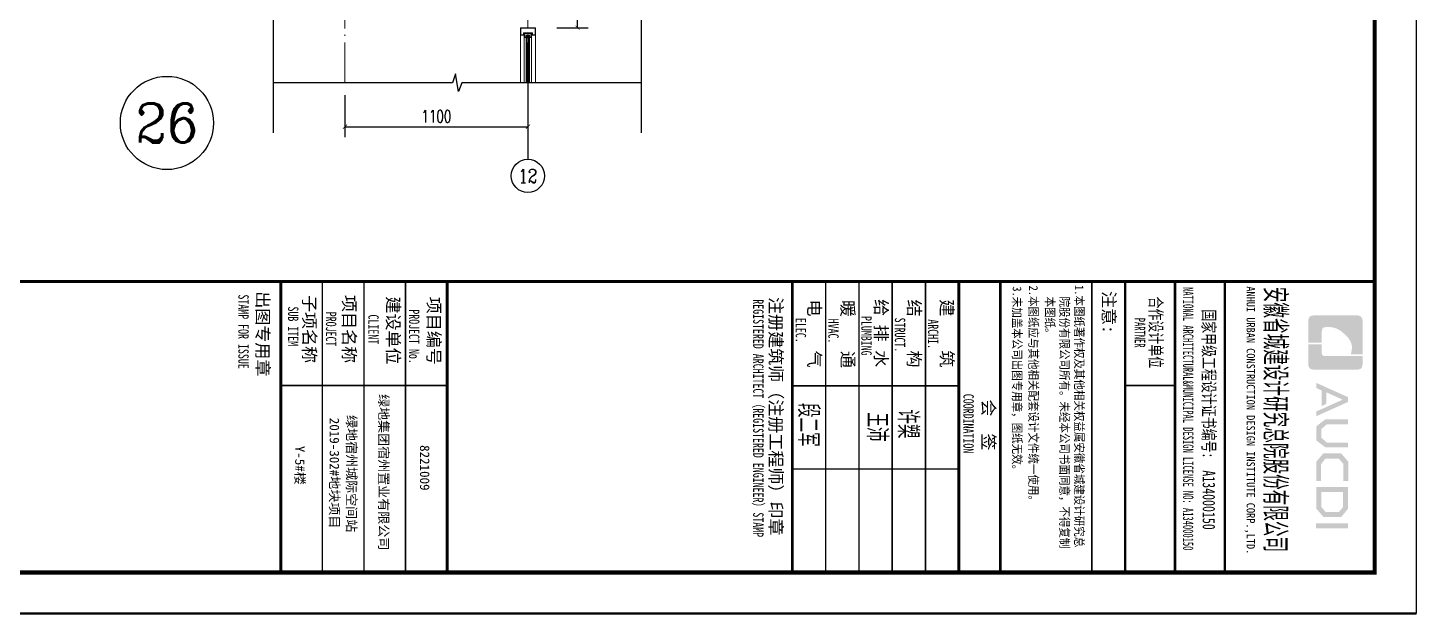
# Model space of a CAD drawing. Extents: x -668857 to 185752, y -270966 to 286822.
# Drawn here: x 156356 to 164701, y 118011 to 121534 of the extents above; entities that cross this region are included whole.
import ezdxf
from ezdxf.enums import TextEntityAlignment as Align

# ---------------------------------------------------------------- set-up
doc = ezdxf.new("R2010")
doc.units = 0
doc.header["$LTSCALE"] = 1000
doc.linetypes.add('DOTE', pattern=[2.42, 2, -0.2, 0.02, -0.2])
doc.layers.get('0').update_dxf_attribs({"linetype": 'CONTINUOUS'})
doc.layers.get('DEFPOINTS').update_dxf_attribs({"linetype": 'CONTINUOUS'})
for name, color, linetype in [('A-AXIS_TEXT', 7, 'CONTINUOUS'), ('AXIS', 3, 'CONTINUOUS'), ('DIM_SYMB', 3, 'CONTINUOUS'), ('图签文字', 4, 'CONTINUOUS'), ('尺寸标注', 86, 'CONTINUOUS')]:
    doc.layers.add(name, color=color, linetype=linetype)
for name, color, linetype, lineweight in [('AXIS_TEXT', 7, 'CONTINUOUS', 20), ('DOTE', 19, 'DOTE', 9), ('S_WINDOW', 144, 'CONTINUOUS', 15), ('图框', 9, 'CONTINUOUS', 18), ('图签', 147, 'CONTINUOUS', 18), ('细细', 250, 'CONTINUOUS', 0)]:
    doc.layers.add(name, color=color, linetype=linetype, lineweight=lineweight)
doc.layers.add('yichutu', color=7, linetype='CONTINUOUS', true_color=0xffffff)
doc.styles.add('_TCH_AXIS', font='COMPLEX', dxfattribs={"bigfont": 'GBCBIG'})
doc.styles.add('_TCH_DIM_T3', font='SIMPLEX', dxfattribs={"width": 0.705882, "bigfont": 'GBCBIG'})
doc.styles.add('COMPLEX', font='COMPLEX')
doc.styles.add('HT', font='simhei.ttf')
doc.styles.add('宋体', font='', dxfattribs={"height": 50})
doc.styles.add('建筑图签-1', font='simhei.ttf', dxfattribs={"width": 0.7})
doc.styles.add('建筑图签-2', font='TXT.shx', dxfattribs={"width": 0.5, "bigfont": 'HZTXT.shx'})
doc.styles.get('宋体').set_extended_font_data('SimSun')
doc.dimstyles.new('_TCH_ARCH&&25', dxfattribs={"dimtxt": 74.375, "dimasz": 25, "dimexe": 62.5, "dimexo": 75, "dimgap": 25, "dimtad": 1, "dimdec": 0, "dimzin": 0, "dimdsep": 46, "dimtxsty": '_TCH_DIM_T3', "dimblk": 'ARCHTICK', "dimcen": 0.09, "dimclrt": 7, "dimazin": 0, "dimtfac": 1, "dimtdec": 0, "dimtix": 1, "dimtmove": 2, "dimatfit": 3, "dimldrblk": 'ARCHTICK', "dimfxl": 1, "dimtolj": 1, "dimtzin": 0, "dimarcsym": 0})
pattern_1 = [(315, (-846284.1623, -407980.1808), (-1.767766953, -1.767766953), []), (315, (-846282.9837, -407980.1808), (-1.767766953, -1.767766953), [])]

# ---------------------------------------------------------------- blocks, each defined once
blk = doc.blocks.new('院标1')
h = blk.add_hatch(color=150)
h.dxf.hatch_style = 1
h.set_gradient(color1=(33, 113, 253), color2=(33, 113, 253), tint=1, name='INVCURVED')
edge = h.paths.add_edge_path()
edge.add_spline(control_points=[(116373, 648379), (116379, 648379), (116382, 648379), (116391, 648379), (116391, 648379), (116391, 648379), (116616, 648379), (116616, 648379), (116616, 648379), (116616, 648379), (116616, 648054), (116616, 648054), (116616, 648054), (116616, 648054), (116108, 648054), (116108, 648054), (116108, 648054), (116028, 648054), (115963, 648111), (115963, 648199), (115963, 648199), (115963, 648199), (115963, 649215), (115963, 649215), (115963, 649215), (115963, 649295), (116018, 649360), (116108, 649360), (116108, 649360), (116108, 649360), (116897, 649360), (116897, 649360), (116897, 649360), (116897, 649360), (116897, 649080), (116897, 649080), (116897, 649080), (116897, 649080), (116566, 649140), (116356, 648859), (116356, 648859), (116245, 648719), (116240, 648545), (116247, 648466), (116247, 648466), (116254, 648386), (116247, 648466), (116247, 648466), (116247, 648466), (116247, 648466), (116258, 648374), (116373, 648379)], knot_values=[0, 0, 0, 0, 0.071429, 0.071429, 0.071429, 0.107143, 0.142857, 0.142857, 0.142857, 0.178571, 0.214286, 0.214286, 0.214286, 0.25, 0.285714, 0.285714, 0.285714, 0.321429, 0.357143, 0.357143, 0.357143, 0.392857, 0.428571, 0.428571, 0.428571, 0.464286, 0.5, 0.5, 0.5, 0.535714, 0.571429, 0.571429, 0.571429, 0.607143, 0.642857, 0.642857, 0.642857, 0.678571, 0.714286, 0.714286, 0.714286, 0.75, 0.785714, 0.785714, 0.785714, 0.821429, 0.857143, 0.857143, 0.857143, 0.928571, 1, 1, 1, 1], degree=3, periodic=0)
h = blk.add_hatch(color=150)
h.dxf.hatch_style = 1
h.set_gradient(color1=(33, 113, 253), color2=(33, 113, 253), tint=1, name='INVCURVED')
edge = h.paths.add_edge_path()
edge.add_spline(control_points=[(117268, 649215), (117268, 649215), (117268, 648199), (117268, 648199), (117268, 648199), (117268, 648114), (117212, 648054), (117123, 648054), (117123, 648054), (117123, 648054), (116663, 648054), (116663, 648054), (116663, 648054), (116663, 648054), (116663, 648379), (116663, 648379), (116663, 648379), (116663, 648379), (116865, 648379), (116865, 648379), (116865, 648379), (116907, 648379), (116941, 648413), (116941, 648455), (116941, 648455), (116941, 648455), (116941, 649360), (116941, 649360), (116941, 649360), (116941, 649360), (117123, 649360), (117123, 649360), (117123, 649360), (117204, 649360), (117268, 649306), (117268, 649215)], knot_values=[0, 0, 0, 0, 0.1, 0.1, 0.1, 0.15, 0.2, 0.2, 0.2, 0.25, 0.3, 0.3, 0.3, 0.35, 0.4, 0.4, 0.4, 0.45, 0.5, 0.5, 0.5, 0.55, 0.6, 0.6, 0.6, 0.65, 0.7, 0.7, 0.7, 0.75, 0.8, 0.8, 0.8, 0.9, 1, 1, 1, 1], degree=3, periodic=0)
blk = doc.blocks.new('GFDDDDRG')
at = {"layer": '图框'}
h = blk.add_hatch(color=256, dxfattribs=at)
h.paths.add_polyline_path([(922489, -158906), (922489, -158969), (922104, -158969), (922104, -158906)])
h.paths.add_polyline_path([(922431, -158530), (922168, -158530), (922168, -158710), (922221, -158772), (922380, -158772), (922431, -158712)], flags=16)
h.paths.add_polyline_path([(922490, -158471), (922109, -158471), (922109, -158732), (922194, -158831), (922408, -158831), (922490, -158733)])
h.paths.add_polyline_path([(922492, -158399), (922434, -158399), (922434, -158196), (922378, -158129), (922219, -158129), (922167, -158196), (922167, -158400), (922107, -158400), (922107, -158169), (922194, -158067), (922408, -158067), (922492, -158166)])
h.paths.add_polyline_path([(922491, -157658), (922491, -157718), (922235, -157718), (922170, -157775), (922170, -157880), (922235, -157937), (922491, -157937), (922491, -157994), (922217, -157994), (922108, -157912), (922108, -157743), (922218, -157658)])
h.paths.add_polyline_path([(922490, -157392), (922490, -157450), (922108, -157621), (922108, -157564), (922425, -157423), (922231, -157335), (922231, -157471), (922173, -157501), (922173, -157311), (922107, -157282), (922107, -157220)])
for p, q in [((920410, -156002), (920410, -159502)), ((921010, -156002), (921010, -159502)), ((921010, -156002), (921010, -159502))]:
    blk.add_line(p, q, dxfattribs=at)
blk.add_lwpolyline([(923310, -107437), (923310, -159999), (893610, -159999), (893610, -107437)], close=True, dxfattribs=at)
blk.add_lwpolyline([(923310, -107437), (923310, -159999), (893610, -159999), (893610, -107437)], close=True, dxfattribs=at)
at = {"layer": '图框', "const_width": 50}
blk.add_lwpolyline([(894110, -159499), (922810, -159499), (922810, -108687), (894110, -108687)], close=True, dxfattribs=at)
at = {"layer": '图框'}
for points, const_width in [([(894110, -156002), (922810, -156002)], 35), ([(909660, -159502), (909660, -156002)], 35), ([(910160, -156002), (910160, -159502)], 17.5), ([(910660, -156002), (910660, -159502)], 17.5), ([(911160, -156002), (911160, -159502)], 17.5), ([(911660, -156002), (911660, -159502)], 35), ([(911660, -156002), (911660, -159502)], 35), ([(915810, -156006), (915810, -159506)], 35), ([(916210, -156006), (916210, -159506)], 17.5), ([(916610, -156006), (916610, -159506)], 17.5), ([(917010, -156006), (917010, -159506)], 17.5), ([(917410, -156006), (917410, -159506)], 17.5), ([(917810, -156006), (917810, -159506)], 35), ([(917810, -156006), (917810, -159506)], 35), ([(918310, -156006), (918310, -159506)], 30), ([(919410, -156002), (919410, -159502)], 17.5), ([(919810, -156002), (919810, -159502)], 30), ([(919810, -156002), (919810, -159502)], 30), ([(920410, -156002), (920410, -159502)], 30), ([(920410, -156002), (920410, -159502)], 30), ([(921010, -156002), (921010, -159502)], 30), ([(909660, -157252), (911660, -157252)], 17.5), ([(917810, -157256), (915810, -157256)], 17.5), ([(920410, -157252), (919810, -157252)], 17.5), ([(917810, -158256), (915810, -158256)], 17.5)]:
    blk.add_lwpolyline(points, dxfattribs=dict(at, const_width=const_width))
at = {"xscale": 0.5, "yscale": 0.5, "zscale": 0.5, "rotation": 270}
blk.add_blockref('院标1', (597985, -98428), dxfattribs=at)
at = {"layer": '图框'}
for s, height, style, width, p in [(' 2.本图纸应与其他相关配套设计文件统一使用。 ', 105, 'HT', 0.88, (918656, -155989)), ('1.本图纸著作权及其他相关权益属安徽省城建设计研究总', 105, 'HT', 0.88, (919206, -156045)), ('STAMP FOR ISSUE', 125, '建筑图签-1', 0.7, (909150, -156158)), ('REGISTERED ARCHITECT（REGISTERED ENGINEER）STAMP', 125, '建筑图签-1', 0.7, (915339, -156216)), ('3.未加盖本公司出图专用章，图纸无效。', 105, 'HT', 0.88, (918459, -156061)), ('本图纸。', 105, 'HT', 0.88, (918854, -156184)), ('院股份有限公司所有。未经本公司书面同意，不得复制', 105, 'HT', 0.88, (919029, -156184)), ('NATIONAL ARCHITECTURAL&MUNICIPAL DESIGN LICENSE NO: A134000150', 125, '建筑图签-1', 0.6, (920507, -156070)), ('ANHUI URBAN CONSTRUCTION DESIGN INSTITUTE CORP.,LTD.', 100, '建筑图签-1', 0.91, (921271, -156061)), ('SUB ITEM', 125, '建筑图签-1', 0.7, (909748, -156303)), ('PROJECT', 125, '建筑图签-1', 0.7, (910203, -156366)), ('PROJECT No.', 125, '建筑图签-1', 0.7, (911202, -156337, -899)), ('CLIENT', 125, '建筑图签-1', 0.7, (910713, -156399)), ('ELEC.', 125, '建筑图签-1', 0.7, (915850, -156441)), ('HVAC.', 125, '建筑图签-1', 0.7, (916242, -156449)), ('PLUMBING', 125, '建筑图签-1', 0.7, (916639, -156417)), ('STRUCT.', 125, '建筑图签-1', 0.7, (917042, -156437)), ('ARCHI.', 125, '建筑图签-1', 0.7, (917441, -156457)), ('PARTNER', 125, '建筑图签-1', 0.6, (919927, -156439)), ('COORDINATION', 125, '建筑图签-1', 0.7, (917866, -157352))]:
    blk.add_text(s, height=height, rotation=270, dxfattribs=dict(at, style=style, width=width)).set_placement(p)
at = {"layer": '图签', "color": 2, "style": '宋体'}
for s, height, p in [('绿地集团宿州置业有限公司', 114.67, (910841, -157355)), ('2019-302#地块项目', 114.67, (910249, -157640)), ('绿地宿州城际空间站', 114.7, (910454, -157607)), ('Y-5#楼', 114.7, (909834, -157977)), ('8221009', 114.7, (911334, -157968))]:
    blk.add_text(s, height=height, rotation=270, dxfattribs=at).set_placement(p)
at = {"layer": '图签文字', "color": 7, "style": '建筑图签-1'}
for s, p in [('出图专用章', (909369, -156120)), ('子项名称', (909930, -156165)), ('项目名称', (910408, -156165)), ('建设单位', (910937, -156182)), ('项目编号', (911426, -156186)), ('注册建筑师（注册工程师）印章', (915537, -156190)), ('给 排 水', (916802, -156214)), ('结    构', (917199, -156219)), ('建    筑', (917593, -156217)), ('注意:', (919541, -156118)), ('电    气', (916001, -156219)), ('暖    通', (916401, -156224)), ('会  签', (918094, -157419))]:
    blk.add_text(s, height=150, rotation=270, dxfattribs=at).set_placement(p)
for s, height, width, p in [('合作设计单位', 150, 0.7, (920105, -156184)), ('安徽省城建设计研究总院股份有限公司', 250, 0.55, (921498, -156066)), ('国家甲级工程设计证书编号:  A134000150', 150, 0.7, (920743, -156338))]:
    blk.add_text(s, height=height, rotation=270, dxfattribs=dict(at, width=width)).set_placement(p)
at = {"layer": '图签文字', "color": 1, "style": '建筑图签-2', "width": 0.7}
for s, p in [('段二军', (915876, -157462)), ('许槊', (917074, -157539)), ('王沛', (916703, -157575))]:
    blk.add_text(s, height=250, rotation=270, dxfattribs=at).set_placement(p)
blk = doc.blocks.new('yct-1051-594-26275-14850-25-1002.0')
at = {"layer": 'yichutu', "color": 7, "true_color": 0xffffff}
blk.add_lwpolyline([(0, 0), (0, 14850), (26275, 14850), (26275, 0)], close=True, dxfattribs=at)
blk = doc.blocks.new('_ArchTick')
at = {"color": 0, "linetype": 'ByBlock', "const_width": 0.15}
blk.add_lwpolyline([(-0.5, -0.5), (0.5, 0.5)], dxfattribs=at)
blk = doc.blocks.new('*D1536')
at = {"layer": 'AXIS', "color": 0, "lineweight": -2, "transparency": 16777216}
for p, q in [((158262, 121128.5), (158262, 120877)), ((159362, 121128.5), (159362, 120877)), ((158262, 120939.5), (159362, 120939.5))]:
    blk.add_line(p, q, dxfattribs=at)
at = {"layer": 'DEFPOINTS', "color": 0, "transparency": 16777216}
for p in [(158262, 121203.5), (159362, 121203.5), (159362, 120939.5)]:
    blk.add_point(p, dxfattribs=at)
at = {"layer": 'AXIS', "color": 0, "lineweight": -2, "transparency": 16777216, "xscale": 25, "yscale": 25, "zscale": 25, "rotation": 180}
blk.add_blockref('_ArchTick', (158262, 120939.5), dxfattribs=at)
at = {"layer": 'AXIS', "color": 0, "lineweight": -2, "transparency": 16777216, "xscale": 25, "yscale": 25, "zscale": 25}
blk.add_blockref('_ArchTick', (159362, 120939.5), dxfattribs=at)
at = {"layer": 'AXIS', "color": 7, "transparency": 16777216, "insert": (158812, 121001.7), "char_height": 74.38, "attachment_point": 5, "style": '_TCH_DIM_T3'}
blk.add_mtext('\\A1;1100', dxfattribs=at)
blk = doc.blocks.new('*D1562')
at = {"layer": 'DEFPOINTS', "color": 0, "transparency": 16777216}
for p in [(159462, 122553.5), (159661, 122553.5), (159462, 121533.5)]:
    blk.add_point(p, dxfattribs=at)
at = {"layer": '尺寸标注', "color": 0, "lineweight": -2, "transparency": 16777216}
for p, q in [((159537, 122553.5), (159723.5, 122553.5)), ((159661, 121533.5), (159661, 122553.5)), ((159537, 121533.5), (159723.5, 121533.5))]:
    blk.add_line(p, q, dxfattribs=at)
at = {"layer": '尺寸标注', "color": 0, "lineweight": -2, "transparency": 16777216, "xscale": 25, "yscale": 25, "zscale": 25}
for p, rotation in [((159661, 122553.5), 90), ((159661, 121533.5), 270)]:
    blk.add_blockref('_ArchTick', p, dxfattribs=dict(at, rotation=rotation))
at = {"layer": '尺寸标注', "color": 7, "transparency": 16777216, "insert": (159598.8, 122043.5), "char_height": 74.38, "attachment_point": 5, "rotation": 90, "style": '_TCH_DIM_T3'}
blk.add_mtext('\\A1;1020', dxfattribs=at)
blk = doc.blocks.new('_AXISO')
blk.add_circle((0, 0), 0.5)
at = {"layer": 'A-AXIS_TEXT', "style": 'COMPLEX', "width": 1.041667}
blk.add_attdef('A', text='', height=0.56, dxfattribs=at).set_placement((-0.25, -0.28), (0.25, -0.28), align=Align.FIT)

msp = doc.modelspace()

# ---------------------------------------------------------------- hatches: boundary and pattern name
at = {"layer": '细细'}
h = msp.add_hatch(dxfattribs=at)
h.set_pattern_fill('金属', color=256, style=0)
h.set_pattern_definition(pattern_1)
h.paths.add_polyline_path([(159317.01, 121488.52), (159337.01, 121488.52), (159337.01, 121502.02), (159387.01, 121502.02), (159387.01, 121488.52), (159407.01, 121488.52), (159407.01, 121533.52), (159317.01, 121533.52)])
h.paths.add_polyline_path([(159335.01, 121504.02), (159335.01, 121490.52), (159319.01, 121490.52), (159319.01, 121531.52), (159405.01, 121531.52), (159405.01, 121490.52), (159389.01, 121490.52), (159389.01, 121504.02)], flags=16)
h = msp.add_hatch(dxfattribs=at)
h.set_pattern_fill('金属', color=256, style=0)
h.set_pattern_definition(pattern_1)
h.paths.add_polyline_path([(159384.51, 121500.02), (159384.51, 121475.02), (159372.51, 121475.02), (159372.51, 121485.02), (159351.51, 121485.02), (159351.51, 121475.02), (159339.51, 121475.02), (159339.51, 121500.02)])
h.paths.add_polyline_path([(159341.51, 121498.02), (159341.51, 121477.02), (159349.51, 121477.02), (159349.51, 121487.02), (159374.51, 121487.02), (159374.51, 121477.02), (159382.51, 121477.02), (159382.51, 121498.02)], flags=16)
h = msp.add_hatch(color=256, dxfattribs=at)
edge = h.paths.add_edge_path()
edge.add_line((159357.51, 121485.02), (159357.51, 121473.02))
edge.add_arc((159362.01, 121464.73), 9.44, 61.517547, 118.482453, ccw=False)
edge.add_line((159366.51, 121473.02), (159366.51, 121485.02))
edge.add_arc((159362.01, 121493.32), 9.44, 241.517547, 298.482453, ccw=False)

# ---------------------------------------------------------------- linework, layer by layer
at = {"layer": 'AXIS'}
msp.add_line((159361.96, 121203.54), (159361.96, 120744.15), dxfattribs=at)
at = {"layer": 'AXIS', "color": 6}
msp.add_circle((157192.63, 120961.81), 280, dxfattribs=at)
at = {"layer": 'DIM_SYMB'}
for points in [[(160042.85, 126683.56), (160042.85, 123821.67), (160095.35, 123802.56), (159990.35, 123784.04), (160042.85, 123765.42), (160042.85, 120903.52)], [(157830.03, 124490.08), (157830.03, 122724.93), (157882.53, 122705.82), (157777.53, 122687.31), (157830.03, 122668.68), (157830.03, 120903.52)], [(160042.85, 121203.52), (158964.57, 121203.52), (158945.46, 121151.02), (158926.95, 121256.02), (158908.32, 121203.52), (157830.03, 121203.52)]]:
    msp.add_lwpolyline(points, dxfattribs=at)
at = {"layer": 'DOTE', "color": 1, "linetype": 'DOTE', "ltscale": 0.2}
for p, q in [((158261.96, 127253.55), (158261.96, 121203.52)), ((159361.96, 127253.55), (159361.96, 121203.52))]:
    msp.add_line(p, q, dxfattribs=at)
at = {"layer": 'S_WINDOW'}
for p, q in [((159317.01, 121203.52), (159317.01, 121488.52)), ((159339.51, 121203.52), (159339.51, 121475.02)), ((159384.51, 121203.52), (159384.51, 121475.02)), ((159407.01, 121203.52), (159407.01, 121488.52))]:
    msp.add_line(p, q, dxfattribs=at)
for points in [[(159407.01, 121533.52), (159407.01, 121488.52), (159387.01, 121488.52), (159387.01, 121502.02), (159337.01, 121502.02), (159337.01, 121488.52), (159317.01, 121488.52), (159317.01, 121533.52)], [(159405.01, 121531.52), (159405.01, 121490.52), (159389.01, 121490.52), (159389.01, 121504.02), (159335.01, 121504.02), (159335.01, 121490.52), (159319.01, 121490.52), (159319.01, 121531.52)], [(159384.51, 121500.02), (159384.51, 121475.02), (159372.51, 121475.02), (159372.51, 121485.02), (159351.51, 121485.02), (159351.51, 121475.02), (159339.51, 121475.02), (159339.51, 121500.02)], [(159382.51, 121498.02), (159382.51, 121477.02), (159374.51, 121477.02), (159374.51, 121487.02), (159349.51, 121487.02), (159349.51, 121477.02), (159341.51, 121477.02), (159341.51, 121498.02)]]:
    msp.add_lwpolyline(points, close=True, dxfattribs=at)
at = {"layer": '细细'}
for points in [[(159351.51, 121475.02), (159351.51, 121203.52)], [(159357.51, 121203.52), (159357.51, 121485.02)], [(159366.51, 121203.52), (159366.51, 121485.02)], [(159372.51, 121475.02), (159372.51, 121203.52)]]:
    msp.add_lwpolyline(points, dxfattribs=at)
msp.add_lwpolyline([(159357.51, 121485.02), (159357.51, 121473.02, -0.2538047), (159366.51, 121473.02), (159366.51, 121485.02, -0.2538047)], format="xyb", close=True, dxfattribs=at)

# ---------------------------------------------------------------- block references
at = {"xscale": 0.5, "yscale": 0.5, "zscale": 0.5}
msp.add_blockref('GFDDDDRG', (-296953.44, 198011.07), dxfattribs=at)
at = {"layer": 'AXIS'}
ref = msp.add_blockref('_AXISO', (159361.96, 120644.15), dxfattribs=dict(at, xscale=200, yscale=200, zscale=200))
ref.add_attrib('A', '12', dxfattribs={"layer": 'AXIS_TEXT', "height": 82.111, "style": '_TCH_AXIS'}).set_placement((159305.27, 120603.09), (159418.66, 120603.09), align=Align.FIT)
at = {"layer": 'yichutu', "rotation": 270}
msp.add_blockref('yct-1051-594-26275-14850-25-1002.0', (149851.45, 144292.59), dxfattribs=at)

# ---------------------------------------------------------------- texts
at = {"layer": 'AXIS_TEXT', "color": 6, "style": '_TCH_AXIS'}
msp.add_text('26', height=235.421, dxfattribs=at).set_placement((157002.05, 120844.1), (157383.2, 120844.1), align=Align.FIT)

# ---------------------------------------------------------------- dimensions: what is measured, and where the dimension line sits
at = {"layer": 'AXIS'}
dim = msp.add_aligned_dim(p1=(158261.96, 121203.52), p2=(159361.96, 121203.52), distance=-264.03, dimstyle='_TCH_ARCH&&25', dxfattribs=at)
dim.commit()
dim.dimension.update_dxf_attribs({"geometry": '*D1536', "text_midpoint": (158811.96, 121001.68)})
at = {"layer": '尺寸标注', "color": 106}
dim = msp.add_aligned_dim(p1=(159461.96, 121533.52), p2=(159461.96, 122553.52), distance=-199.02, dimstyle='_TCH_ARCH&&25', dxfattribs=at)
dim.commit()
dim.dimension.update_dxf_attribs({"geometry": '*D1562', "text_midpoint": (159598.79, 122043.52)})

doc.saveas('drawing.dxf')
